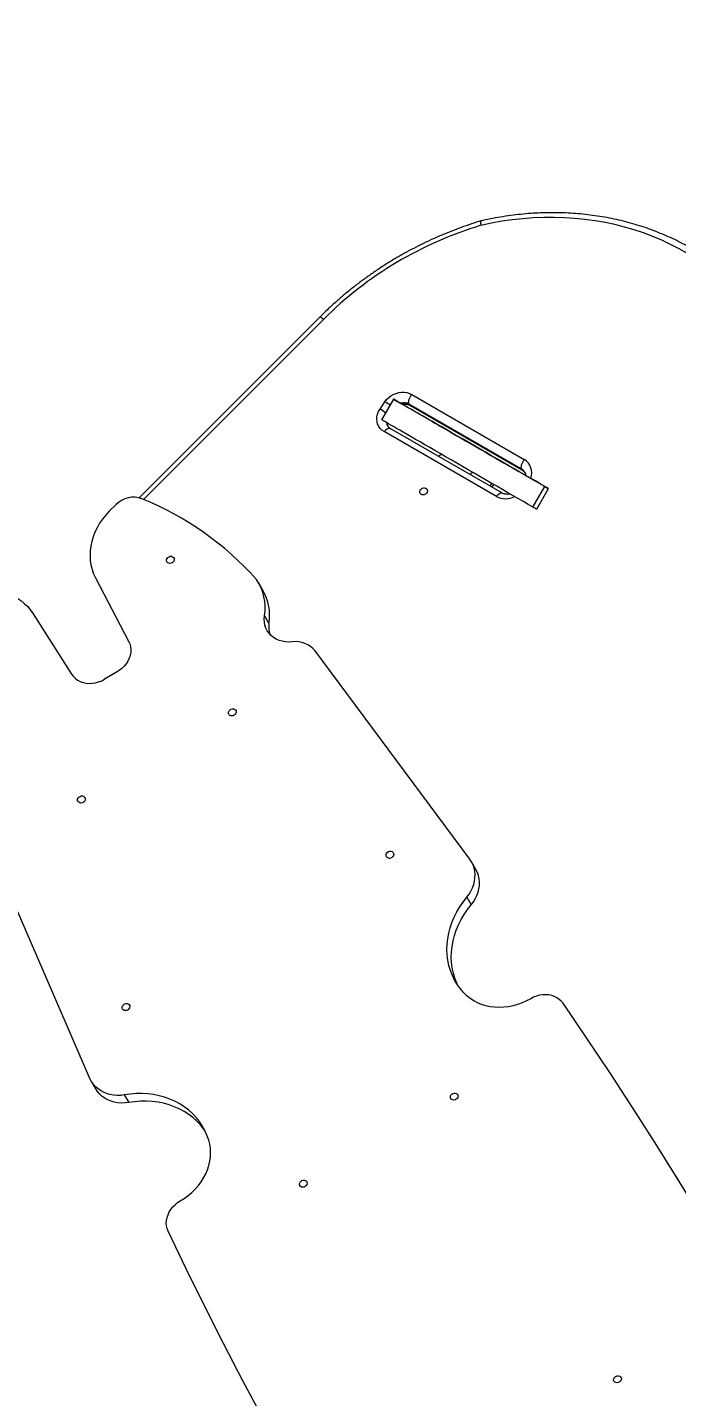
# Model space of a CAD drawing. Header units: millimetres. Extents: x -6431 to 4834, y -6422 to 4807.
# Drawn here: x -1115 to -543, y 636 to 1842 of the extents above; entities that cross this region are included whole.
import ezdxf

# ---------------------------------------------------------------- set-up
doc = ezdxf.new("R2010")
doc.units = ezdxf.units.MM
for name, color, linetype in [('DIKOM_ОБЪЕКТ', 7, 'Continuous'), ('DIKOM_РАЗМЕР_ЗОНА', 7, 'Continuous'), ('DIKOM_РАЗМЕР_ОБЪЕКТА', 7, 'Continuous')]:
    doc.layers.add(name, color=color, linetype=linetype)
doc.styles.add('style1', font='arial.ttf', dxfattribs={"width": 0.8})
doc.dimstyles.new('1-50', dxfattribs={"dimtxt": 300, "dimasz": 200, "dimexe": 100, "dimexo": 0, "dimgap": 100, "dimtad": 0, "dimdec": 0, "dimtxsty": 'style1', "dimcen": 0, "dimclrd": 7, "dimclre": 7, "dimadec": 1, "dimazin": 2, "dimtfac": 1, "dimtdec": 0, "dimtmove": 1, "dimatfit": 3, "dimfxl": 0, "dimlwd": 25, "dimlwe": 18, "dimarcsym": 0})

# ---------------------------------------------------------------- blocks, each defined once
blk = doc.blocks.new('*D14')
at = {"layer": 'Defpoints', "color": 0, "transparency": 16777216}
for p in [(-4591.6, 3116.9), (-1009, 3116.9), (-855.7, -3383)]:
    blk.add_point(p, dxfattribs=at)
at = {"layer": 'DIKOM_РАЗМЕР_ОБЪЕКТА', "color": 7, "lineweight": 18, "transparency": 16777216}
for p, q in [((-1009, 3116.9), (-4691.6, 3116.9)), ((-855.7, -3383), (-4691.6, -3383))]:
    blk.add_line(p, q, dxfattribs=at)
at = {"layer": 'DIKOM_РАЗМЕР_ОБЪЕКТА', "color": 7, "lineweight": 25, "transparency": 16777216}
for p, q in [((-4591.6, 2916.9), (-4591.6, 1246.2)), ((-4591.6, -3183), (-4591.6, 329))]:
    blk.add_line(p, q, dxfattribs=at)
at = {"layer": 'DIKOM_РАЗМЕР_ОБЪЕКТА', "color": 7, "transparency": 16777216}
for points in [[(-4624.9, 2916.9), (-4558.3, 2916.9), (-4591.6, 3116.9)], [(-4624.9, -3183), (-4558.3, -3183), (-4591.6, -3383)]]:
    blk.add_solid(points, dxfattribs=at)
at = {"layer": 'DIKOM_РАЗМЕР_ОБЪЕКТА', "color": 0, "transparency": 16777216, "insert": (-4591.6, 787.6), "char_height": 300, "attachment_point": 5, "rotation": 90, "style": 'style1'}
blk.add_mtext('6500', dxfattribs=at)
blk = doc.blocks.new('*D15')
at = {"layer": 'Defpoints', "color": 0, "transparency": 16777216}
for p in [(-6233.6, 4807.3), (-1204.9, 4807.3), (-909.7, -5506.6)]:
    blk.add_point(p, dxfattribs=at)
at = {"layer": 'DIKOM_РАЗМЕР_ЗОНА', "color": 7, "lineweight": 18, "transparency": 16777216}
for p, q in [((-1204.9, 4807.3), (-6333.6, 4807.3)), ((-909.7, -5506.6), (-6333.6, -5506.6))]:
    blk.add_line(p, q, dxfattribs=at)
at = {"layer": 'DIKOM_РАЗМЕР_ЗОНА', "color": 7, "lineweight": 25, "transparency": 16777216}
for p, q in [((-6233.6, 4607.3), (-6233.6, 1218.5)), ((-6233.6, -5306.6), (-6233.6, 138.7))]:
    blk.add_line(p, q, dxfattribs=at)
at = {"layer": 'DIKOM_РАЗМЕР_ЗОНА', "color": 7, "transparency": 16777216}
for points in [[(-6267, 4607.3), (-6200.3, 4607.3), (-6233.6, 4807.3)], [(-6267, -5306.6), (-6200.3, -5306.6), (-6233.6, -5506.6)]]:
    blk.add_solid(points, dxfattribs=at)
at = {"layer": 'DIKOM_РАЗМЕР_ЗОНА', "color": 0, "transparency": 16777216, "insert": (-6233.6, 678.6), "char_height": 300, "attachment_point": 5, "rotation": 90, "style": 'style1'}
blk.add_mtext('10300', dxfattribs=at)

msp = doc.modelspace()

# ---------------------------------------------------------------- linework, layer by layer
at = {"layer": 'DIKOM_ОБЪЕКТ', "color": 7, "linetype": 'Continuous', "lineweight": 15}
for p, q in [((-856.9, 1587.1), (-1016.2, 1427.8)), ((-853.5, 1585.2), (-1012.3, 1426.4)), ((-803.9, 1506), (-799.6, 1512.4)), ((-792, 1514.7), (-802.5, 1496.5)), ((-788.5, 1512.7), (-785, 1510.7)), ((-679.1, 1453), (-778.3, 1510.3)), ((-778.3, 1510.3), (-778.1, 1509.9)), ((-778.1, 1509.9), (-678.8, 1452.6)), ((-777.5, 1509.2), (-678.2, 1451.9)), ((-776, 1518.9), (-676.8, 1461.6)), ((-701.4, 1429), (-800.3, 1486.1)), ((-696.1, 1431.9), (-795, 1489)), ((-750, 1466.2), (-750.2, 1465.8)), ((-678.8, 1452.6), (-679.1, 1453)), ((-675.5, 1447.5), (-677.6, 1448.6)), ((-677.6, 1448.6), (-677.6, 1448.6)), ((-706.9, 1438.1), (-705.5, 1440.5)), ((-705.1, 1437.1), (-703.7, 1439.5)), ((-675.1, 1447.2), (-659.7, 1438.4)), ((-669.2, 1419.6), (-658.7, 1437.8)), ((-665.9, 1417.7), (-655.4, 1435.9)), ((-1036.7, 1421.6), (-1042.4, 1416)), ((-1054.6, 1357.2), (-1025.4, 1301.4)), ((-907.1, 1346.3), (-910.9, 1353)), ((-1109.4, 1325.6), (-1075.6, 1272.4)), ((-905.7, 1323.8), (-901.8, 1317.1)), ((-724.9, 1109.3), (-861, 1292.8)), ((-1036.2, 1274), (-1046.6, 1268)), ((-1059.6, 916), (-1150.4, 1125.7)), ((-719.5, 1100.3), (-723.4, 1107)), ((-727.5, 1075.7), (-723.6, 1069)), ((-1058.3, 913.6), (-1054.5, 906.9)), ((-1029.2, 901.5), (-1025.3, 894.8))]:
    msp.add_line(p, q, dxfattribs=at)
at = {"layer": 'DIKOM_ОБЪЕКТ', "color": 7, "linetype": 'Continuous', "lineweight": 15, "flags": 128}
for points in [[(-519, 1633.8), (-525.9, 1638.6), (-533, 1643), (-540.4, 1647.3), (-548, 1651.2), (-555.7, 1654.8), (-563.7, 1658.2), (-571.8, 1661.2), (-580.1, 1664), (-588.5, 1666.4), (-597, 1668.6), (-605.7, 1670.4), (-614.5, 1671.9), (-623.4, 1673.2), (-632.4, 1674.1), (-641.4, 1674.6), (-650.5, 1674.9), (-659.7, 1674.9), (-668.9, 1674.5), (-678.1, 1673.8), (-687.4, 1672.8), (-696.6, 1671.5), (-705.8, 1669.9), (-715, 1667.9)], [(-856.9, 1587.1), (-856.8, 1587.2), (-856.5, 1587.2), (-856, 1586.9), (-855.3, 1586.5), (-854.5, 1585.9), (-853.5, 1585.2)], [(-799.6, 1512.4), (-798.1, 1514.3), (-796.3, 1516.1), (-794.3, 1517.6), (-792.2, 1518.9), (-789.8, 1519.8), (-787.4, 1520.5), (-785, 1520.8), (-782.6, 1520.8), (-780.3, 1520.5), (-778.1, 1519.8), (-776, 1518.9)], [(-658.7, 1437.8), (-662.8, 1440.1), (-667, 1442.6), (-671.5, 1445.1), (-676, 1447.8), (-680.7, 1450.5), (-685.6, 1453.3), (-690.5, 1456.1), (-695.4, 1459), (-700.5, 1461.9), (-705.6, 1464.8), (-710.6, 1467.7), (-715.7, 1470.7), (-720.8, 1473.6), (-725.8, 1476.5), (-730.8, 1479.4), (-735.6, 1482.2), (-740.4, 1484.9), (-745.1, 1487.6), (-749.6, 1490.2), (-754, 1492.8), (-758.2, 1495.2), (-762.2, 1497.5), (-766, 1499.7), (-769.6, 1501.8), (-773, 1503.7), (-776.1, 1505.6), (-779, 1507.2), (-781.6, 1508.7), (-784, 1510.1), (-786, 1511.3), (-787.8, 1512.3), (-789.2, 1513.1), (-790.4, 1513.8), (-791.2, 1514.3), (-791.8, 1514.6), (-792, 1514.7), (-791.9, 1514.7), (-791.5, 1514.4), (-790.8, 1514), (-789.8, 1513.4), (-788.5, 1512.7)], [(-784.1, 1510.1), (-784.1, 1510.2), (-784.4, 1510.4), (-785, 1510.7)], [(-761.1, 1496.9), (-761.3, 1497), (-761.8, 1497.3), (-762.5, 1497.7), (-763.6, 1498.3), (-765, 1499.2), (-766.8, 1500.1), (-768.8, 1501.3), (-771.1, 1502.7), (-773.8, 1504.2), (-776.7, 1505.9), (-780, 1507.8), (-783.6, 1509.8), (-783.8, 1510)], [(-778.3, 1510.3), (-778.6, 1511), (-778.7, 1511.9), (-778.6, 1513), (-778.4, 1514.1), (-778, 1515.3), (-777.5, 1516.6), (-776.8, 1517.8), (-776, 1518.9)], [(-777.5, 1509.2), (-777.6, 1509.4), (-778.1, 1509.9)], [(-800.3, 1486.1), (-802.2, 1487.3), (-803.7, 1488.9), (-805, 1490.7), (-806, 1492.7), (-806.5, 1494.8), (-806.8, 1497), (-806.6, 1499.3), (-806.1, 1501.6), (-805.2, 1503.9), (-803.9, 1506)], [(-669.2, 1419.6), (-673.3, 1421.9), (-677.5, 1424.4), (-682, 1426.9), (-686.5, 1429.6), (-691.2, 1432.3), (-696.1, 1435.1), (-701, 1437.9), (-705.9, 1440.8), (-711, 1443.7), (-716.1, 1446.6), (-721.1, 1449.6), (-726.2, 1452.5), (-731.3, 1455.4), (-736.3, 1458.3), (-741.3, 1461.2), (-746.1, 1464), (-750.9, 1466.7), (-755.6, 1469.4), (-760.1, 1472.1), (-764.5, 1474.6), (-768.7, 1477), (-772.7, 1479.3), (-776.5, 1481.5), (-780.1, 1483.6), (-783.5, 1485.6), (-786.6, 1487.4), (-789.5, 1489), (-792.1, 1490.5), (-794.5, 1491.9), (-796.5, 1493.1), (-798.3, 1494.1), (-799.7, 1494.9), (-800.9, 1495.6), (-801.7, 1496.1), (-802.3, 1496.4), (-802.5, 1496.5), (-802.5, 1496.5)], [(-761.1, 1496.9), (-761, 1496.8), (-760.5, 1496.6), (-759.8, 1496.1), (-758.7, 1495.5), (-757.3, 1494.7), (-755.6, 1493.7), (-753.6, 1492.6), (-751.4, 1491.3), (-748.9, 1489.8), (-746.1, 1488.2), (-743, 1486.4), (-739.7, 1484.5), (-736.2, 1482.5), (-732.5, 1480.3), (-728.5, 1478.1), (-724.4, 1475.7), (-720.1, 1473.2), (-715.6, 1470.6), (-711, 1468), (-706.3, 1465.2), (-701.5, 1462.4), (-696.5, 1459.6), (-691.6, 1456.7), (-686.5, 1453.8), (-681.5, 1450.9), (-676.4, 1448), (-675.5, 1447.5)], [(-800.3, 1486.1), (-799.5, 1487.1), (-798.6, 1487.9), (-797.7, 1488.5), (-796.9, 1489), (-796.1, 1489.2), (-795.4, 1489.1), (-795, 1489)], [(-749.2, 1465.7), (-749.5, 1465.9), (-749.9, 1465.9), (-750.4, 1465.8), (-750.9, 1465.5), (-751.4, 1465.2), (-751.9, 1464.8), (-752.4, 1464.4)], [(-706.6, 1465.4), (-706.7, 1465.5), (-707.2, 1465.8), (-708, 1466.2), (-708.9, 1466.7), (-709.9, 1467.3), (-710.8, 1467.9), (-711.7, 1468.3), (-712.3, 1468.7), (-712.6, 1468.9), (-712.6, 1468.9), (-712.3, 1468.7), (-711.7, 1468.3), (-710.8, 1467.9), (-709.9, 1467.3), (-708.9, 1466.7), (-708, 1466.2), (-707.2, 1465.8), (-706.7, 1465.5), (-706.6, 1465.4)], [(-693.2, 1457.7), (-693.3, 1457.8), (-693.8, 1458), (-694.5, 1458.4), (-695.5, 1459), (-696.4, 1459.6), (-697.4, 1460.1), (-698.3, 1460.6), (-698.9, 1460.9), (-699.2, 1461.1), (-699.2, 1461.1), (-698.9, 1460.9), (-698.3, 1460.6), (-697.4, 1460.1), (-696.4, 1459.6), (-695.5, 1459), (-694.5, 1458.4), (-693.8, 1458), (-693.3, 1457.8), (-693.2, 1457.7)], [(-693, 1457.6), (-693.2, 1457.7), (-693.7, 1457.9), (-694.4, 1458.4), (-695.3, 1458.9), (-696.3, 1459.5), (-697.3, 1460), (-698.1, 1460.5), (-698.7, 1460.9), (-699, 1461.1), (-699, 1461.1), (-698.7, 1460.9), (-698.1, 1460.5), (-697.3, 1460), (-696.3, 1459.5), (-695.3, 1458.9), (-694.4, 1458.4), (-693.7, 1457.9), (-693.2, 1457.7), (-693, 1457.6)], [(-679.1, 1453), (-679.3, 1453.7), (-679.5, 1454.6), (-679.4, 1455.7), (-679.2, 1456.8), (-678.8, 1458), (-678.2, 1459.3), (-677.5, 1460.5), (-676.8, 1461.6)], [(-721.5, 1449.8), (-721.9, 1449.9), (-722.3, 1449.9), (-722.8, 1449.8), (-723.3, 1449.6), (-723.8, 1449.3), (-724.3, 1448.8), (-724.7, 1448.4)], [(-678.2, 1451.9), (-678.4, 1452), (-678.8, 1452.6)], [(-675.1, 1447.2), (-676.2, 1447.8), (-677.1, 1448.4), (-677.8, 1448.8), (-678.3, 1449.1), (-678.5, 1449.2), (-678.5, 1449.2), (-678.1, 1449), (-677.6, 1448.6)], [(-768.6, 1431.7), (-768.9, 1432.6), (-768.9, 1433.7), (-768.5, 1434.7), (-767.8, 1435.5), (-766.8, 1436.2), (-765.7, 1436.5), (-764.6, 1436.5), (-763.6, 1436.2), (-762.8, 1435.6), (-762.4, 1434.8), (-762.2, 1433.8), (-762.4, 1432.7), (-763, 1431.8), (-763.8, 1431), (-764.9, 1430.5), (-766, 1430.3), (-767.1, 1430.5), (-768, 1431), (-768.6, 1431.7)], [(-659.7, 1438.4), (-658.4, 1437.6), (-657.2, 1436.9), (-656.3, 1436.4), (-655.7, 1436), (-655.4, 1435.9), (-655.5, 1435.9), (-655.8, 1436.1), (-656.5, 1436.5), (-657.5, 1437.1), (-658.7, 1437.8)], [(-701.4, 1429), (-700.6, 1430), (-699.7, 1430.8), (-698.8, 1431.5), (-698, 1431.9), (-697.2, 1432.1), (-696.5, 1432.1), (-696.1, 1431.9)], [(-1042.4, 1416), (-1045.5, 1412.6), (-1048.4, 1409), (-1051, 1405.3), (-1053.2, 1401.4), (-1055.1, 1397.4), (-1056.7, 1393.4), (-1057.9, 1389.2), (-1058.8, 1385.1), (-1059.3, 1380.9), (-1059.4, 1376.7), (-1059.2, 1372.6), (-1058.6, 1368.6), (-1057.6, 1364.7), (-1056.3, 1360.9), (-1054.6, 1357.2)], [(-665.9, 1417.7), (-666, 1417.7), (-666.3, 1417.9), (-667, 1418.3), (-668, 1418.9), (-669.2, 1419.6)], [(-991.6, 1371.3), (-991.9, 1372.3), (-991.9, 1373.3), (-991.5, 1374.3), (-990.8, 1375.2), (-989.8, 1375.8), (-988.7, 1376.2), (-987.6, 1376.2), (-986.6, 1375.9), (-985.8, 1375.2), (-985.3, 1374.4), (-985.2, 1373.4), (-985.4, 1372.4), (-986, 1371.4), (-986.8, 1370.7), (-987.9, 1370.2), (-989, 1370), (-990, 1370.1), (-990.9, 1370.6), (-991.6, 1371.3)], [(-1166.4, 1344.4), (-1161.9, 1345.4), (-1157.4, 1346.1), (-1152.9, 1346.5), (-1148.4, 1346.5), (-1144, 1346.1), (-1139.7, 1345.5), (-1135.5, 1344.5), (-1131.4, 1343.1), (-1127.5, 1341.5), (-1123.9, 1339.5), (-1120.4, 1337.2), (-1117.3, 1334.7), (-1114.3, 1331.9), (-1111.7, 1328.8), (-1109.4, 1325.6)], [(-881.3, 1300.8), (-884.3, 1300.6), (-887.3, 1300.8), (-890.2, 1301.3), (-892.9, 1302.1), (-895.5, 1303.3), (-897.8, 1304.7), (-899.9, 1306.4), (-901.7, 1308.4), (-903.3, 1310.6), (-904.4, 1313), (-905.3, 1315.6), (-905.8, 1318.2), (-905.9, 1321), (-905.7, 1323.8)], [(-1025.4, 1301.4), (-1024.4, 1299.1), (-1023.8, 1296.6), (-1023.5, 1294.1), (-1023.6, 1291.5), (-1024.1, 1288.9), (-1024.9, 1286.4), (-1026.1, 1283.9), (-1027.6, 1281.5), (-1029.4, 1279.3), (-1031.4, 1277.3), (-1033.7, 1275.5), (-1036.2, 1274)], [(-1075.6, 1272.4), (-1074.1, 1270.4), (-1072.3, 1268.6), (-1070.3, 1267.1), (-1068, 1265.9), (-1065.5, 1265), (-1062.9, 1264.5), (-1060.2, 1264.2), (-1057.4, 1264.3), (-1054.6, 1264.8), (-1051.8, 1265.5), (-1049.1, 1266.6), (-1046.6, 1268)], [(-937.1, 1236.9), (-937.4, 1237.8), (-937.3, 1238.9), (-936.9, 1239.9), (-936.2, 1240.7), (-935.3, 1241.4), (-934.2, 1241.7), (-933.1, 1241.7), (-932.1, 1241.4), (-931.3, 1240.8), (-930.8, 1239.9), (-930.7, 1238.9), (-930.9, 1237.9), (-931.4, 1237), (-932.3, 1236.2), (-933.3, 1235.7), (-934.4, 1235.5), (-935.5, 1235.7), (-936.4, 1236.1), (-937.1, 1236.9)], [(-1070, 1160.1), (-1070.3, 1161.1), (-1070.3, 1162.1), (-1069.9, 1163.1), (-1069.2, 1164), (-1068.2, 1164.6), (-1067.1, 1165), (-1066, 1165), (-1065, 1164.6), (-1064.3, 1164), (-1063.8, 1163.2), (-1063.6, 1162.2), (-1063.8, 1161.2), (-1064.4, 1160.2), (-1065.3, 1159.4), (-1066.3, 1158.9), (-1067.4, 1158.7), (-1068.5, 1158.9), (-1069.4, 1159.4), (-1070, 1160.1)], [(-798.3, 1111.4), (-798.6, 1112.3), (-798.6, 1113.3), (-798.2, 1114.3), (-797.5, 1115.2), (-796.5, 1115.9), (-795.4, 1116.2), (-794.3, 1116.2), (-793.3, 1115.9), (-792.5, 1115.3), (-792, 1114.4), (-791.9, 1113.4), (-792.1, 1112.4), (-792.7, 1111.5), (-793.5, 1110.7), (-794.6, 1110.2), (-795.7, 1110), (-796.8, 1110.2), (-797.7, 1110.6), (-798.3, 1111.4)], [(-727.5, 1075.7), (-725.5, 1078.3), (-723.8, 1081), (-722.5, 1083.9), (-721.4, 1086.8), (-720.7, 1089.8), (-720.3, 1092.8), (-720.2, 1095.8), (-720.5, 1098.7), (-721.1, 1101.6), (-722, 1104.3), (-723.3, 1106.9), (-724.9, 1109.3)], [(-723.6, 1069), (-721.6, 1071.6), (-720, 1074.3), (-718.6, 1077.2), (-717.5, 1080.1), (-716.8, 1083.1), (-716.4, 1086.1), (-716.3, 1089.1), (-716.6, 1092), (-717.2, 1094.8), (-718.1, 1097.6), (-719.4, 1100.1), (-719.5, 1100.3)], [(-730.1, 991.4), (-733.1, 994.9), (-735.8, 998.6), (-738.2, 1002.6), (-740.2, 1006.7), (-741.9, 1011.1), (-743.2, 1015.5), (-744.2, 1020.1), (-744.8, 1024.8), (-745, 1029.5), (-744.9, 1034.3), (-744.3, 1039.1), (-743.4, 1044), (-742.2, 1048.8), (-740.6, 1053.5), (-738.6, 1058.2), (-736.3, 1062.8), (-733.7, 1067.2), (-730.7, 1071.5), (-727.5, 1075.7)], [(-735.4, 998.1), (-736.3, 1000), (-738, 1004.3), (-739.3, 1008.8), (-740.3, 1013.4), (-740.9, 1018.1), (-741.1, 1022.8), (-741, 1027.6), (-740.5, 1032.4), (-739.6, 1037.2), (-738.3, 1042), (-736.7, 1046.8), (-734.7, 1051.5), (-732.4, 1056), (-729.8, 1060.5), (-726.8, 1064.8), (-723.6, 1069)], [(-671.1, 986.3), (-674.8, 984.3), (-678.7, 982.6), (-682.7, 981.1), (-686.7, 980), (-690.8, 979.2), (-694.9, 978.7), (-699, 978.6), (-703, 978.7), (-707, 979.2), (-710.8, 980.1), (-714.5, 981.2), (-718.1, 982.7), (-721.4, 984.4), (-724.6, 986.5), (-727.5, 988.8), (-730.1, 991.4)], [(-642.7, 982.2), (-644.3, 984.1), (-646, 985.7), (-648.1, 987.1), (-650.3, 988.2), (-652.7, 989.1), (-655.3, 989.6), (-657.9, 989.8), (-660.6, 989.7), (-663.3, 989.3), (-666, 988.6), (-668.6, 987.6), (-671.1, 986.3)], [(-1030.7, 977.2), (-1031, 978.1), (-1031, 979.2), (-1030.6, 980.2), (-1029.9, 981), (-1028.9, 981.7), (-1027.8, 982), (-1026.7, 982), (-1025.7, 981.7), (-1024.9, 981.1), (-1024.4, 980.2), (-1024.3, 979.3), (-1024.5, 978.2), (-1025.1, 977.3), (-1025.9, 976.5), (-1027, 976), (-1028.1, 975.8), (-1029.2, 976), (-1030.1, 976.5), (-1030.7, 977.2)], [(-449.3, 669), (-467.2, 701.1), (-485.4, 733.1), (-504, 765), (-522.8, 796.6), (-542, 828), (-561.5, 859.2), (-581.4, 890.3), (-601.5, 921.1), (-622, 951.8), (-642.7, 982.2)], [(-1029.2, 901.5), (-1032.4, 901.1), (-1035.6, 901), (-1038.8, 901.3), (-1041.9, 901.8), (-1044.8, 902.7), (-1047.6, 903.8), (-1050.2, 905.3), (-1052.6, 907), (-1054.8, 908.9), (-1056.6, 911.1), (-1058.3, 913.5), (-1059.6, 916)], [(-1025.3, 894.8), (-1028.5, 894.4), (-1031.7, 894.3), (-1034.9, 894.5), (-1038, 895.1), (-1040.9, 895.9), (-1043.7, 897.1), (-1046.3, 898.5), (-1048.7, 900.2), (-1050.9, 902.2), (-1052.8, 904.4), (-1054.4, 906.7), (-1054.5, 906.9)], [(-954.8, 861.6), (-956.4, 866), (-958.3, 870.2), (-960.5, 874.2), (-963.1, 878.1), (-966, 881.7), (-969.2, 885.1), (-972.7, 888.2), (-976.4, 891), (-980.4, 893.6), (-984.7, 895.9), (-989.1, 897.8), (-993.7, 899.5), (-998.5, 900.8), (-1003.4, 901.8), (-1008.4, 902.4), (-1013.6, 902.7), (-1018.7, 902.6), (-1023.9, 902.2), (-1029.2, 901.5)], [(-958, 869.6), (-959.2, 871.3), (-962.1, 875), (-965.3, 878.3), (-968.8, 881.5), (-972.5, 884.3), (-976.5, 886.9), (-980.8, 889.2), (-985.2, 891.1), (-989.8, 892.8), (-994.6, 894.1), (-999.5, 895), (-1004.6, 895.7), (-1009.7, 896), (-1014.8, 895.9), (-1020.1, 895.5), (-1025.3, 894.8)], [(-741.6, 898.3), (-741.9, 899.2), (-741.9, 900.2), (-741.5, 901.2), (-740.7, 902.1), (-739.8, 902.7), (-738.7, 903.1), (-737.6, 903.1), (-736.6, 902.8), (-735.8, 902.2), (-735.3, 901.3), (-735.2, 900.3), (-735.4, 899.3), (-736, 898.3), (-736.8, 897.6), (-737.8, 897.1), (-738.9, 896.9), (-740, 897), (-740.9, 897.5), (-741.6, 898.3)], [(-980, 808), (-976.4, 810.2), (-972.9, 812.7), (-969.7, 815.4), (-966.7, 818.4), (-963.9, 821.5), (-961.5, 824.8), (-959.3, 828.3), (-957.4, 831.9), (-955.9, 835.5), (-954.7, 839.3), (-953.8, 843.1), (-953.3, 846.9), (-953.2, 850.6), (-953.4, 854.4), (-953.9, 858), (-954.8, 861.6)], [(-874.5, 821.5), (-874.9, 822.4), (-874.8, 823.5), (-874.4, 824.5), (-873.7, 825.3), (-872.7, 826), (-871.7, 826.3), (-870.5, 826.3), (-869.5, 826), (-868.8, 825.4), (-868.3, 824.5), (-868.1, 823.6), (-868.3, 822.5), (-868.9, 821.6), (-869.8, 820.8), (-870.8, 820.3), (-871.9, 820.1), (-873, 820.3), (-873.9, 820.8), (-874.5, 821.5)], [(-990.6, 781.4), (-991.4, 783.6), (-992, 786), (-992.2, 788.4), (-992, 790.9), (-991.5, 793.5), (-990.7, 795.9), (-989.6, 798.3), (-988.2, 800.6), (-986.5, 802.8), (-984.5, 804.7), (-982.3, 806.5), (-980, 808)], [(-816, 457.2), (-834.9, 488.8), (-853.5, 520.6), (-871.8, 552.6), (-889.8, 584.7), (-907.4, 617.1), (-924.7, 649.6), (-941.7, 682.3), (-958.3, 715.1), (-974.6, 748.2), (-990.6, 781.4)], [(-597.8, 649.2), (-598.1, 650.1), (-598, 651.1), (-597.6, 652.1), (-596.9, 653), (-596, 653.6), (-594.9, 654), (-593.8, 654), (-592.8, 653.7), (-592, 653.1), (-591.5, 652.2), (-591.3, 651.2), (-591.6, 650.2), (-592.1, 649.2), (-593, 648.5), (-594, 648), (-595.1, 647.8), (-596.2, 647.9), (-597.1, 648.4), (-597.8, 649.2)]]:
    msp.add_lwpolyline(points, dxfattribs=at)
at = {"layer": 'DIKOM_ОБЪЕКТ', "color": 7, "linetype": 'Continuous', "lineweight": 15}
for centre, radius, start, end in [((-619.2, 1350.2), 331.9, 106.7832, 134.9159), ((-811.2, 1489.4), 25.7, 51.2192, 63.3218), ((-783, 1501.8), 9.73, 61.4148, 106.4044), ((-782.7, 1501.4), 9.68, 61.3611, 104.377), ((-815.5, 1483.1), 25.6, 49.9851, 63.3366), ((-790.7, 1494.8), 7.48, 186.4251, 210.0759), ((-790.4, 1494.4), 7.5, 184.0465, 210.0356), ((-683.5, 1450.2), 13.2, 337.0532, 59.2859), ((-682.8, 1446.5), 7.53, 30.1728, 60.3806), ((-682.5, 1446), 7.53, 30.3326, 60.3807), ((-1021, 1406.5), 21.8, 69.9753, 136.0473), ((-1116.7, 1173.7), 273.4, 41.7851, 67.8583), ((-693.4, 1444.1), 17.1, 241.9267, 297.7546), ((-949.6, 1330.9), 44.5, 350.7365, 34.1442), ((-945.9, 1324.2), 44.7, 350.7855, 29.5985), ((-881.6, 1313.9), 20.4, 171.0735, 197.9566), ((-878.1, 1279.2), 21.8, 38.6002, 98.4806)]:
    msp.add_arc(centre, radius, start, end, dxfattribs=at)
for points, knots in [([(-512.7, 1636.6), (-513.8, 1637.4), (-517.2, 1639.8), (-522.9, 1643.5), (-529.9, 1647.7), (-537, 1651.7), (-544.3, 1655.4), (-551.8, 1658.8), (-559.5, 1662), (-567.3, 1665), (-575.2, 1667.6), (-583.3, 1670), (-591.4, 1672.1), (-599.8, 1674), (-608.2, 1675.5), (-616.7, 1676.8), (-625.2, 1677.8), (-633.9, 1678.5), (-642.6, 1679), (-651.4, 1679.1), (-660.2, 1679), (-669, 1678.6), (-677.8, 1677.9), (-686.7, 1676.9), (-695.6, 1675.6), (-704.4, 1674.1), (-710.9, 1672.8), (-714.4, 1671.9), (-715, 1671.8)], [0, 0, 0, 0, 0.021585, 0.061911, 0.102244, 0.142588, 0.182943, 0.22331, 0.263687, 0.304076, 0.344475, 0.384883, 0.425301, 0.465728, 0.506164, 0.546607, 0.587057, 0.627515, 0.667978, 0.708446, 0.74892, 0.789398, 0.829881, 0.870366, 0.910855, 0.951347, 0.991841, 1, 1, 1, 1]), ([(-715, 1671.8), (-716.3, 1671.4), (-720.6, 1670.1), (-728, 1667.7), (-737, 1664.4), (-745.9, 1660.9), (-754.8, 1657.1), (-763.5, 1653.1), (-772.1, 1648.8), (-780.6, 1644.3), (-789, 1639.6), (-797.3, 1634.6), (-805.4, 1629.3), (-813.3, 1623.9), (-821.1, 1618.2), (-828.7, 1612.4), (-836.1, 1606.3), (-843.3, 1600), (-850.3, 1593.6), (-854.7, 1589.3), (-856.9, 1587.1)], [0, 0, 0, 0, 0.024274, 0.081799, 0.139326, 0.196854, 0.254384, 0.311915, 0.369446, 0.426978, 0.484511, 0.542044, 0.599578, 0.657112, 0.714645, 0.772179, 0.829713, 0.887246, 0.944779, 1, 1, 1, 1]), ([(-715, 1671.7), (-715, 1671.7), (-715.2, 1671.7), (-715.4, 1670.9), (-715.3, 1669.5), (-715.1, 1668.4), (-715, 1667.9), (-715, 1667.9)], [0, 0, 0, 0, 0.148369, 0.468383, 0.788587, 0.992082, 1, 1, 1, 1]), ([(-784.1, 1510), (-783.6, 1510.1), (-782.6, 1510.3), (-781.1, 1510.3), (-779.7, 1510.1), (-778.4, 1509.7), (-777.8, 1509.4), (-777.5, 1509.2)], [0, 0, 0, 0, 0.189471, 0.399001, 0.610004, 0.824153, 1, 1, 1, 1]), ([(-796.9, 1490.7), (-797.1, 1491), (-797.4, 1491.7), (-797.7, 1492.7), (-797.7, 1493.5), (-797.7, 1493.7)], [0, 0, 0, 0, 0.390631, 0.768055, 1, 1, 1, 1]), ([(-795, 1489), (-795.2, 1489.1), (-795.7, 1489.4), (-796.4, 1490.1), (-797, 1490.7), (-797.2, 1491.1), (-797.2, 1491.1)], [0, 0, 0, 0, 0.156803, 0.552069, 0.964974, 1, 1, 1, 1]), ([(-678.2, 1451.9), (-678.1, 1451.8), (-677.5, 1451.5), (-676.8, 1450.9), (-676.2, 1450.2), (-676.1, 1449.8), (-676, 1449.8)], [0, 0, 0, 0, 0.156719, 0.551701, 0.964329, 1, 1, 1, 1]), ([(-676.3, 1450.2), (-676.1, 1449.9), (-675.8, 1449.2), (-675.5, 1448.3), (-675.6, 1447.7), (-675.6, 1447.5)], [0, 0, 0, 0, 0.426492, 0.843094, 1, 1, 1, 1]), ([(-689.3, 1431.2), (-689.5, 1431.1), (-690.2, 1430.9), (-691.5, 1430.8), (-693, 1430.9), (-694.4, 1431.1), (-695.4, 1431.5), (-696, 1431.8), (-696.1, 1431.9)], [0, 0, 0, 0, 0.078503, 0.283222, 0.488712, 0.69616, 0.907528, 1, 1, 1, 1])]:
    msp.add_open_spline(points, degree=3, knots=knots, dxfattribs=at)

# ---------------------------------------------------------------- dimensions: what is measured, and where the dimension line sits
at = {"layer": 'DIKOM_РАЗМЕР_ЗОНА'}
dim = msp.add_linear_dim(base=(-6233.6, 4807.3), p1=(-909.7, -5506.6), p2=(-1204.9, 4807.3), angle=90, text='10300', dimstyle='1-50', override={"dimscale": 1, "dimtix": 0, "dimtofl": 1, "dimtmove": 1, "dimatfit": 3}, dxfattribs=at)
dim.commit()
dim.dimension.update_dxf_attribs({"geometry": '*D15', "text_midpoint": (-6233.6, 678.6), "dimtype": 160})
at = {"layer": 'DIKOM_РАЗМЕР_ОБЪЕКТА'}
dim = msp.add_linear_dim(base=(-4591.6, 3116.9), p1=(-855.7, -3383), p2=(-1009, 3116.9), angle=90, dimstyle='1-50', override={"dimscale": 1, "dimtix": 0, "dimtofl": 1, "dimtmove": 1, "dimatfit": 3}, dxfattribs=at)
dim.commit()
dim.dimension.update_dxf_attribs({"geometry": '*D14', "text_midpoint": (-4591.6, 787.6), "dimtype": 160})

doc.saveas('drawing.dxf')
